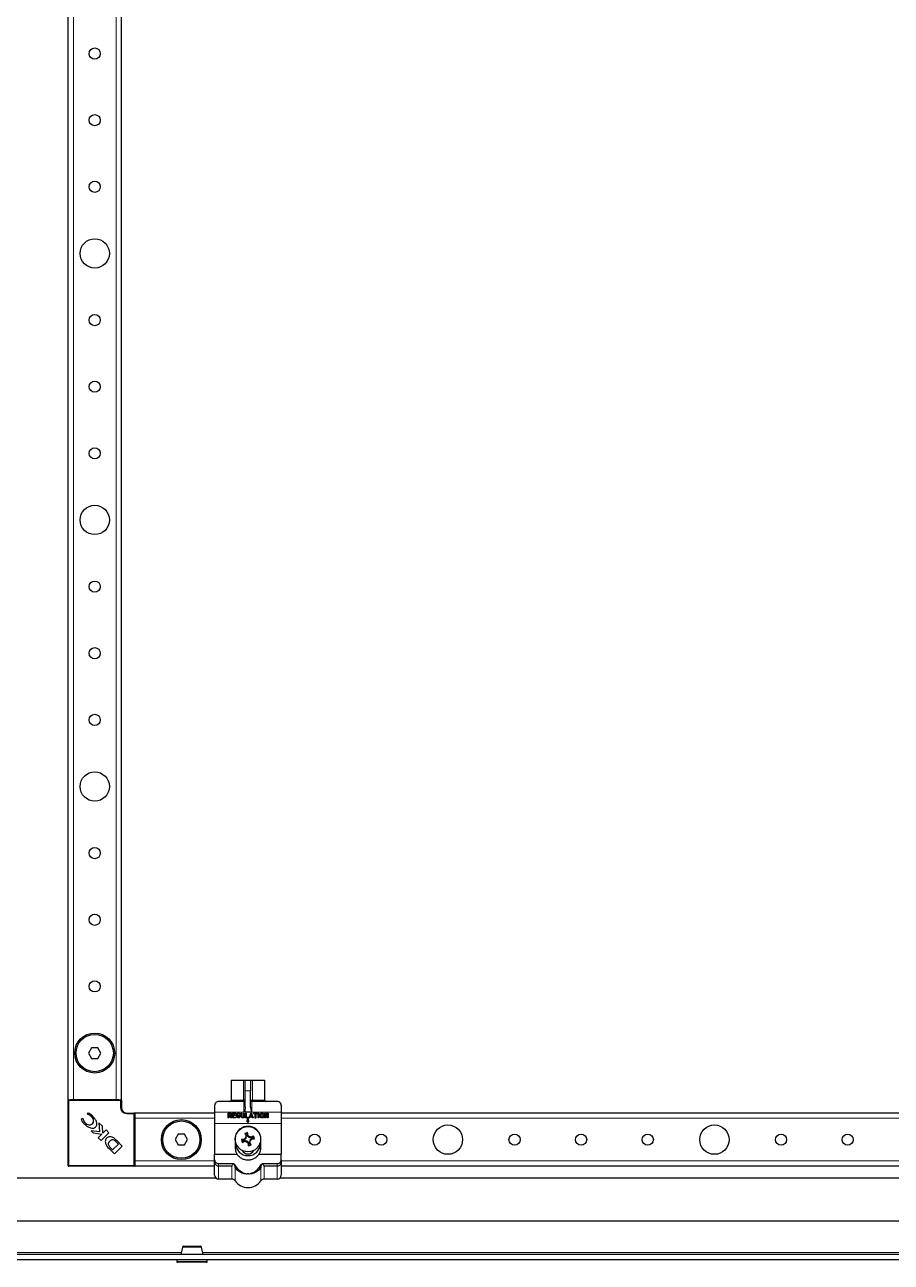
# Model space of a CAD drawing. Header units: millimetres. Extents: x -1434 to 3240, y -1538 to 1219.
# Drawn here: x -331.2 to -6.1, y -999.7 to -535.4 of the extents above; entities that cross this region are included whole.
import ezdxf

# ---------------------------------------------------------------- set-up
doc = ezdxf.new("R2010")
doc.units = ezdxf.units.MM

msp = doc.modelspace()

# ---------------------------------------------------------------- linework, layer by layer
at = {"color": 7, "linetype": 'Continuous', "lineweight": 25}
for p, q in [((-314.94, -938.72), (-314.94, 496.28)), ((-294.94, -938.72), (-294.94, 496.28)), ((-306.09, -919.22), (-307.25, -921.22)), ((-303.78, -919.22), (-306.09, -919.22)), ((-302.63, -921.22), (-303.78, -919.22)), ((-307.25, -921.22), (-306.09, -923.22)), ((-306.09, -923.22), (-303.78, -923.22)), ((-303.78, -923.22), (-302.63, -921.22)), ((-253.69, -931.42), (-253.69, -938.92)), ((-253.69, -931.42), (-249.16, -931.42)), ((-249.16, -931.42), (-248.44, -931.42)), ((-248.44, -931.42), (-246.44, -931.42)), ((-248.44, -935.42), (-248.44, -931.42)), ((-246.44, -931.42), (-246.44, -935.42)), ((-246.44, -931.42), (-245.72, -931.42)), ((-245.72, -931.42), (-241.19, -931.42)), ((-241.19, -931.42), (-241.19, -938.92)), ((-248.44, -941.36), (-248.44, -935.42)), ((-246.44, -941.35), (-246.44, -935.42)), ((-314.64, -938.72), (-314.94, -938.72)), ((-314.94, -963.42), (-314.94, -939.02)), ((-314.64, -938.72), (-313.99, -938.72)), ((-312.94, -938.72), (-313.99, -938.72)), ((-296.94, -938.72), (-312.94, -938.72)), ((-295.89, -938.72), (-296.94, -938.72)), ((-295.89, -938.72), (-295.24, -938.72)), ((-294.94, -938.72), (-295.24, -938.72)), ((-294.94, -939.02), (-294.94, -941.72)), ((-259.94, -940.92), (-259.94, -943.42)), ((-248.94, -939.42), (-258.44, -939.42)), ((-236.44, -939.42), (-245.94, -939.42)), ((-234.94, -940.92), (-234.94, -943.42)), ((-309.39, -945.78), (-310.08, -946.11)), ((-309.26, -945.92), (-309.39, -945.78)), ((-307.31, -943.72), (-307.82, -943.97)), ((-307.82, -943.97), (-307.71, -944.08)), ((-292.94, -943.72), (-290.24, -943.72)), ((-259.94, -943.72), (-289.94, -943.72)), ((-289.94, -943.72), (-289.94, -944.02)), ((-289.94, -944.02), (-289.94, -944.66)), ((-289.94, -944.66), (-289.94, -945.72)), ((-289.94, -945.72), (-289.94, -961.72)), ((-259.94, -943.42), (-259.94, -947.67)), ((-254.85, -943.77), (-254.09, -943.77)), ((-254.85, -945.43), (-254.85, -943.77)), ((-254.09, -944.03), (-254.58, -944.03)), ((-254.58, -944.03), (-254.58, -944.54)), ((-254.58, -944.54), (-253.99, -944.54)), ((-254.29, -944.8), (-254.58, -944.8)), ((-254.58, -944.8), (-254.58, -945.43)), ((-253.8, -945.51), (-254.29, -944.8)), ((-253.99, -944.8), (-253.58, -945.37)), ((-253.24, -945.54), (-253.24, -943.77)), ((-253.24, -943.77), (-252.18, -943.77)), ((-252.18, -945.54), (-253.24, -945.54)), ((-252.18, -944.03), (-252.98, -944.03)), ((-252.98, -944.03), (-252.98, -944.44)), ((-252.98, -944.44), (-252.23, -944.44)), ((-252.23, -944.7), (-252.98, -944.7)), ((-252.98, -944.7), (-252.98, -945.28)), ((-252.98, -945.28), (-252.18, -945.28)), ((-250.7, -944.87), (-250.91, -944.87)), ((-250.9, -944.61), (-250.41, -944.61)), ((-250.41, -944.61), (-250.41, -944.91)), ((-249.98, -944.96), (-249.98, -943.88)), ((-249.72, -943.88), (-249.72, -944.96)), ((-248.97, -944.94), (-248.97, -943.88)), ((-248.71, -943.88), (-248.71, -944.94)), ((-248.42, -945.57), (-248.42, -943.9)), ((-247.36, -945.57), (-248.42, -945.57)), ((-248.16, -943.9), (-248.16, -945.3)), ((-248.16, -945.3), (-247.36, -945.3)), ((-247.94, -946.77), (-247.44, -947.27)), ((-247.69, -946.77), (-247.94, -946.77)), ((-247.69, -945.77), (-247.69, -946.77)), ((-247.19, -945.77), (-247.69, -945.77)), ((-247.44, -947.27), (-246.94, -946.77)), ((-247.19, -946.77), (-247.19, -945.77)), ((-246.94, -946.77), (-247.19, -946.77)), ((-247, -945.39), (-246.43, -943.86)), ((-246.66, -945.23), (-246.75, -945.48)), ((-245.85, -945.23), (-246.66, -945.23)), ((-246.26, -944.1), (-246.57, -944.97)), ((-246.57, -944.97), (-245.94, -944.97)), ((-245.94, -944.97), (-246.26, -944.1)), ((-246.1, -943.88), (-245.51, -945.39)), ((-245.76, -945.47), (-245.85, -945.23)), ((-245.17, -943.77), (-244.05, -943.77)), ((-244.75, -944.03), (-245.17, -944.03)), ((-244.75, -945.5), (-244.75, -944.03)), ((-244.05, -944.03), (-244.44, -944.03)), ((-244.44, -944.03), (-244.44, -945.5)), ((-243.58, -945.43), (-243.58, -943.9)), ((-243.32, -943.9), (-243.32, -945.43)), ((-241.16, -945.43), (-241.16, -943.87)), ((-240.06, -945.46), (-240.9, -944.19)), ((-240.9, -944.19), (-240.9, -945.43)), ((-240.89, -943.83), (-240.08, -945.06)), ((-240.08, -945.06), (-240.08, -943.88)), ((-239.82, -943.88), (-239.82, -945.43)), ((-234.94, -943.42), (-234.94, -947.67)), ((245.06, -943.72), (-234.94, -943.72)), ((-306.27, -950.35), (-305.47, -951.14)), ((-303.17, -950.82), (-306.27, -950.35)), ((-305.47, -951.14), (-302.21, -951.63)), ((-302.21, -951.63), (-303.6, -953.02)), ((-303.35, -947.35), (-303.17, -950.82)), ((-302.07, -948.63), (-303.35, -947.35)), ((-302.55, -954.07), (-299.59, -951.11)), ((-301.89, -951.29), (-302.07, -948.63)), ((-300.65, -950.05), (-301.89, -951.29)), ((-299.59, -951.11), (-300.65, -950.05)), ((-273.59, -951.72), (-274.75, -953.72)), ((-271.28, -951.72), (-273.59, -951.72)), ((-270.13, -953.72), (-271.28, -951.72)), ((-259.94, -947.67), (-259.94, -959.17)), ((-248.35, -951.53), (-248.65, -951.41)), ((-248.35, -951.53), (-247.77, -951.36)), ((-247.95, -952.22), (-248.35, -951.53)), ((-247.77, -951.36), (-247.58, -951.1)), ((-247.77, -951.36), (-247.74, -952.16)), ((-234.94, -947.67), (-234.94, -959.17)), ((-303.6, -953.02), (-302.55, -954.07)), ((-298.25, -957.55), (-296.07, -955.37)), ((-297.55, -959.07), (-294.59, -956.11)), ((-296.07, -955.37), (-296.75, -954.71)), ((-296.48, -954.22), (-296.49, -954.2)), ((-294.59, -956.11), (-296.48, -954.22)), ((-274.75, -953.72), (-273.59, -955.72)), ((-273.59, -955.72), (-271.28, -955.72)), ((-271.28, -955.72), (-270.13, -953.72)), ((-252.29, -953.57), (-252.29, -956.57)), ((-252.09, -955.07), (-252.29, -955.07)), ((-249.64, -953.9), (-249.91, -953.7)), ((-249.64, -953.9), (-248.85, -953.86)), ((-249.47, -954.48), (-249.64, -953.9)), ((-249.47, -954.48), (-249.59, -954.78)), ((-248.79, -954.07), (-249.47, -954.48)), ((-248.85, -953.86), (-248.95, -953.64)), ((-248.85, -953.86), (-248.18, -953.16)), ((-248.79, -954.07), (-248.75, -954.32)), ((-247.84, -954.3), (-248.79, -954.07)), ((-248.18, -953.16), (-248.39, -953.05)), ((-247.95, -952.22), (-248.19, -952.26)), ((-248.18, -953.16), (-247.95, -952.22)), ((-247.84, -954.3), (-247.96, -954.52)), ((-247.14, -954.97), (-247.84, -954.3)), ((-247.74, -952.16), (-247.51, -952.06)), ((-247.74, -952.16), (-247.04, -952.83)), ((-247.14, -954.97), (-247.37, -955.07)), ((-247.11, -955.77), (-247.3, -956.04)), ((-247.11, -955.77), (-247.14, -954.97)), ((-246.53, -955.6), (-247.11, -955.77)), ((-247.04, -952.83), (-246.92, -952.62)), ((-247.04, -952.83), (-246.09, -953.06)), ((-246.7, -953.97), (-246.93, -954.91)), ((-246.93, -954.91), (-246.69, -954.88)), ((-246.93, -954.91), (-246.53, -955.6)), ((-246.03, -953.27), (-246.7, -953.97)), ((-246.7, -953.97), (-246.49, -954.09)), ((-246.53, -955.6), (-246.23, -955.72)), ((-246.09, -953.06), (-246.13, -952.82)), ((-246.09, -953.06), (-245.4, -952.66)), ((-245.23, -953.24), (-246.03, -953.27)), ((-246.03, -953.27), (-245.93, -953.49)), ((-245.4, -952.66), (-245.28, -952.36)), ((-245.4, -952.66), (-245.23, -953.24)), ((-245.23, -953.24), (-244.97, -953.43)), ((-242.59, -955.07), (-242.79, -955.07)), ((-242.59, -956.57), (-242.59, -953.57)), ((-299.54, -957.08), (-297.55, -959.07)), ((-298.99, -956.83), (-298.25, -957.55)), ((-259.94, -961.31), (-259.94, -959.17)), ((-259.94, -959.17), (-251.53, -959.17)), ((-243.35, -959.17), (-234.94, -959.17)), ((-234.94, -961.31), (-234.94, -959.17)), ((-290.24, -963.72), (-314.64, -963.72)), ((-289.94, -961.72), (-289.94, -962.77)), ((-289.94, -962.77), (-289.94, -963.42)), ((-289.94, -963.42), (-289.94, -963.72)), ((-259.94, -963.72), (-289.94, -963.72)), ((-259.94, -962.22), (-259.94, -961.31)), ((-259.94, -967.02), (-259.94, -962.22)), ((-258.44, -962.7), (-252.92, -962.7)), ((-258.44, -963.6), (-253.53, -963.6)), ((-241.96, -962.7), (-236.44, -962.7)), ((-241.35, -963.6), (-236.44, -963.6)), ((-234.94, -961.31), (-234.94, -962.22)), ((-234.94, -962.22), (-234.94, -967.02)), ((245.06, -963.72), (-234.94, -963.72)), ((-259.34, -968.22), (-359.69, -968.22)), ((-253.53, -968.52), (-258.44, -968.52)), ((-236.44, -968.52), (-241.35, -968.52)), ((270.56, -968.22), (-235.54, -968.22)), ((-362.44, -984.22), (270.56, -984.22)), ((-368.14, -996.72), (322.26, -996.72)), ((-368.14, -998.72), (322.26, -998.72)), ((-274.19, -998.72), (-274.19, -999.47)), ((-271.45, -999.72), (-273.94, -999.72)), ((-262.94, -999.72), (-271.45, -999.72)), ((-262.69, -999.47), (-262.69, -998.72))]:
    msp.add_line(p, q, dxfattribs=at)
at = {"color": 8, "linetype": 'Continuous', "lineweight": 18}
for p, q in [((-312.94, -938.72), (-312.94, 496.28)), ((-296.94, -938.72), (-296.94, 496.28)), ((-249.16, -938.92), (-249.16, -931.42)), ((-245.72, -931.42), (-245.72, -938.92)), ((-246.44, -935.42), (-248.44, -935.42)), ((-314.94, -939.02), (-314.64, -939.02)), ((-314.64, -938.72), (-314.64, -939.02)), ((-314.64, -939.02), (-314.64, -963.42)), ((-295.24, -939.02), (-314.64, -939.02)), ((-295.24, -938.72), (-295.24, -939.02)), ((-295.24, -941.72), (-295.24, -939.02)), ((-295.24, -939.02), (-294.94, -939.02)), ((-294.94, -941.72), (-295.24, -941.72)), ((-253.69, -938.92), (-249.16, -938.92)), ((-249.16, -938.92), (-248.44, -938.92)), ((-248.94, -943.42), (-248.94, -939.42)), ((-248.44, -943.42), (-248.44, -941.36)), ((-246.44, -938.92), (-245.72, -938.92)), ((-245.94, -939.42), (-245.94, -943.35)), ((-245.72, -938.92), (-241.19, -938.92)), ((-292.94, -943.72), (-292.94, -944.02)), ((-290.24, -944.02), (-292.94, -944.02)), ((-290.24, -943.72), (-290.24, -944.02)), ((-290.24, -963.42), (-290.24, -944.02)), ((-290.24, -944.02), (-289.94, -944.02)), ((-259.94, -945.72), (-289.94, -945.72)), ((-248.94, -943.42), (-259.94, -943.42)), ((-234.94, -943.42), (-248.44, -943.42)), ((245.06, -945.72), (-234.94, -945.72)), ((-234.94, -947.67), (-259.94, -947.67)), ((-314.64, -963.42), (-314.94, -963.42)), ((-314.64, -963.42), (-290.24, -963.42)), ((-314.64, -963.42), (-314.64, -963.72)), ((-290.24, -963.42), (-290.24, -963.72)), ((-290.24, -963.42), (-289.94, -963.42)), ((-259.94, -961.72), (-289.94, -961.72)), ((-258.44, -962.7), (-258.44, -963.6)), ((-258.44, -963.6), (-258.44, -968.52)), ((-253.53, -968.52), (-253.53, -963.6)), ((-252.29, -964.2), (-252.29, -969.17)), ((-242.58, -969.17), (-242.58, -964.2)), ((-241.35, -963.6), (-241.35, -968.52)), ((-236.44, -963.6), (-236.44, -962.7)), ((-236.44, -968.52), (-236.44, -963.6)), ((245.06, -961.72), (-234.94, -961.72)), ((-272.41, -996.12), (-367.84, -996.12)), ((218.59, -996.12), (-264.47, -996.12)), ((-274.19, -999.47), (-271.58, -999.47)), ((-271.58, -999.47), (-262.69, -999.47))]:
    msp.add_line(p, q, dxfattribs=at)
at = {"color": 8, "linetype": 'Continuous', "lineweight": 18, "flags": 128}
for points in [[(-249.16, -938.92), (-249.17, -939.01), (-249.17, -939.11), (-249.19, -939.2), (-249.2, -939.27), (-249.22, -939.33), (-249.25, -939.38), (-249.27, -939.41), (-249.3, -939.42)], [(-245.58, -939.42), (-245.6, -939.41), (-245.63, -939.38), (-245.65, -939.33), (-245.67, -939.27), (-245.69, -939.2), (-245.7, -939.11), (-245.71, -939.01), (-245.72, -938.92)]]:
    msp.add_lwpolyline(points, dxfattribs=at)
at = {"color": 7, "linetype": 'Continuous', "lineweight": 25}
for centre, radius in [((-304.94, -546.22), 2.1), ((-304.94, -571.22), 2.1), ((-304.94, -596.22), 2.1), ((-304.94, -621.22), 5.5), ((-304.94, -646.22), 2.1), ((-304.94, -671.22), 2.1), ((-304.94, -696.22), 2.1), ((-304.94, -721.22), 5.5), ((-304.94, -746.22), 2.1), ((-304.94, -771.22), 2.1), ((-304.94, -796.22), 2.1), ((-304.94, -821.22), 5.5), ((-304.94, -846.22), 2.1), ((-304.94, -871.22), 2.1), ((-304.94, -896.22), 2.1), ((-304.94, -921.22), 7.5), ((-304.94, -921.22), 7), ((-272.44, -953.72), 7.5), ((-272.44, -953.72), 7), ((-247.44, -953.57), 4.75), ((-222.44, -953.72), 2.1), ((-197.44, -953.72), 2.1), ((-172.44, -953.72), 5.5), ((-147.44, -953.72), 2.1), ((-122.44, -953.72), 2.1), ((-97.44, -953.72), 2.1), ((-72.44, -953.72), 5.5), ((-47.44, -953.72), 2.1), ((-22.44, -953.72), 2.1)]:
    msp.add_circle(centre, radius, dxfattribs=at)
for centre, radius, start, end in [((-314.64, -939.02), 0.3, 90, 180), ((-295.24, -939.02), 0.3, 0, 90), ((-292.94, -941.72), 2, 180, 270), ((-254.19, -938.92), 0.5, 270, 0), ((-248.94, -938.92), 0.5, 270, 0), ((-245.94, -938.92), 0.5, 180, 270), ((-240.69, -938.92), 0.5, 180, 270), ((-307.34, -946.64), 1.94, 323.3097, 52.3464), ((-290.24, -944.02), 0.3, 0, 90), ((-306.94, -946.21), 1.97, 218.454, 305.887), ((-227.15, -1023.13), 74.88, 105.834, 106.6907), ((-187.89, -918.63), 69.05, 208.3479, 209.1477), ((-316.44, -956.13), 69.05, 3.3769, 4.1768), ((-296.33, -953.42), 4.87, 200.3445, 228.7777), ((-294.52, -952.64), 6.12, 216.9888, 223.0744), ((-247.44, -955.07), 4.65, 180, 0), ((-244.88, -1022.57), 69.05, 93.3769, 94.1768), ((-177.87, -933.27), 74.88, 195.834, 196.6907), ((-282.38, -894.01), 69.05, 298.3479, 299.1477), ((-193.57, -1005.12), 75.61, 136.4711, 137.0889), ((-229.74, -881.14), 75.61, 255.4358, 256.0536), ((-175.01, -971.27), 75.61, 165.4358, 166.0536), ((-195.89, -899.7), 75.61, 226.4711, 227.0889), ((-298.99, -1007.44), 75.61, 46.4711, 47.0889), ((-178.44, -951.01), 69.05, 183.3769, 184.1768), ((-267.73, -884), 74.88, 285.834, 286.6907), ((-265.14, -1026), 75.61, 75.4358, 76.0536), ((-319.87, -935.86), 75.61, 345.4358, 346.0536), ((-306.99, -988.51), 69.05, 28.3479, 29.1477), ((-301.31, -902.01), 75.61, 316.4711, 317.0889), ((-212.5, -1013.12), 69.05, 118.3479, 119.1477), ((-250, -884.57), 69.05, 273.3769, 274.1768), ((-317.01, -973.86), 74.88, 15.834, 16.6907), ((-247.44, -956.57), 2.5, 209.1764, 330.8236), ((-314.64, -963.42), 0.3, 180, 270), ((-290.24, -963.42), 0.3, 270, 0), ((-258.44, -967.02), 1.5, 180, 270), ((-253.53, -970.02), 1.5, 34.5604, 90), ((-247.44, -965.82), 5.89, 214.5604, 325.4396), ((-241.35, -970.02), 1.5, 90, 145.4396), ((-236.44, -967.02), 1.5, 270, 0), ((-271.55, -994.22), 0.5, 89.9637, 164.834), ((-265.33, -994.22), 0.5, 15.2465, 90.046), ((-273.94, -999.47), 0.25, 180, 270), ((-262.94, -999.47), 0.25, 270, 0)]:
    msp.add_arc(centre, radius, start, end, dxfattribs=at)
at = {"color": 8, "linetype": 'Continuous', "lineweight": 18}
msp.add_arc((-292.94, -941.72), 2.3, 180, 270, dxfattribs=at)
at = {"color": 7, "linetype": 'Continuous', "lineweight": 25}
msp.add_ellipse((15180.74, -943.42), major_axis=(15429.18, 0), ratio=0.000259, start_param=3.123591, end_param=3.141593, dxfattribs=at)
for points, knots in [([(-258.44, -939.42), (-258.44, -939.42), (-258.51, -939.42), (-258.86, -939.44), (-259.39, -939.68), (-259.86, -940.26), (-259.92, -940.73), (-259.94, -940.92)], [0, 0, 0, 0, 0.003231, 0.101221, 0.514725, 0.80586, 1, 1, 1, 1]), ([(-248.44, -941.36), (-248.48, -941.69), (-248.56, -942.4), (-248.81, -943.06), (-248.94, -943.41), (-248.94, -943.42)], [0, 0, 0, 0, 0.475461, 0.994056, 1, 1, 1, 1]), ([(-245.94, -943.35), (-245.94, -943.35), (-245.94, -943.34), (-245.95, -943.34), (-245.96, -943.32), (-246, -943.24), (-246.12, -942.91), (-246.34, -942.28), (-246.4, -941.68), (-246.44, -941.35)], [0, 0, 0, 0, 0.00167, 0.003889, 0.009531, 0.034361, 0.132751, 0.526214, 1, 1, 1, 1]), ([(-234.94, -940.92), (-234.96, -940.73), (-235.02, -940.26), (-235.49, -939.68), (-236.02, -939.44), (-236.37, -939.42), (-236.44, -939.42), (-236.44, -939.42)], [0, 0, 0, 0, 0.19414, 0.485275, 0.898779, 0.996769, 1, 1, 1, 1]), ([(-310.08, -946.11), (-309.9, -946.45), (-309.56, -947.08), (-309.07, -947.61), (-308.85, -947.85)], [0, 0, 0, 0, 0.5368, 1, 1, 1, 1]), ([(-308.49, -947.43), (-308.7, -947.17), (-309.08, -946.72), (-309.2, -946.16), (-309.26, -945.92)], [0, 0, 0, 0, 0.579608, 1, 1, 1, 1]), ([(-307.71, -944.08), (-307.4, -944.22), (-306.83, -944.48), (-306.37, -944.91), (-306.16, -945.11)], [0, 0, 0, 0, 0.5476433, 1, 1, 1, 1]), ([(-305.8, -944.82), (-306.07, -944.58), (-306.53, -944.15), (-307.08, -943.85), (-307.31, -943.72)], [0, 0, 0, 0, 0.577653, 1, 1, 1, 1]), ([(-304.68, -949.05), (-304.54, -948.89), (-304.26, -948.55), (-304.09, -947.86), (-304.22, -946.98), (-304.79, -945.91), (-305.43, -945.22), (-305.8, -944.82)], [0, 0, 0, 0, 0.1305321, 0.2660311, 0.4239974, 0.666819, 1, 1, 1, 1]), ([(-254.73, -945.57), (-254.75, -945.57), (-254.78, -945.56), (-254.83, -945.53), (-254.84, -945.48), (-254.85, -945.45), (-254.85, -945.43)], [0, 0, 0, 0, 0.2804367, 0.5582807, 0.7788987, 1, 1, 1, 1]), ([(-254.58, -945.43), (-254.58, -945.45), (-254.59, -945.5), (-254.62, -945.55), (-254.68, -945.56), (-254.71, -945.57), (-254.73, -945.57)], [0, 0, 0, 0, 0.280498, 0.558325, 0.778868, 1, 1, 1, 1]), ([(-254.09, -943.77), (-254.01, -943.78), (-253.88, -943.79), (-253.77, -943.87), (-253.72, -943.91)], [0, 0, 0, 0, 0.559747, 1, 1, 1, 1]), ([(-253.9, -944.1), (-253.93, -944.08), (-253.99, -944.04), (-254.06, -944.03), (-254.09, -944.03)], [0, 0, 0, 0, 0.559136, 1, 1, 1, 1]), ([(-253.99, -944.54), (-253.97, -944.53), (-253.93, -944.53), (-253.9, -944.5), (-253.89, -944.49)], [0, 0, 0, 0, 0.558174, 1, 1, 1, 1]), ([(-253.75, -944.71), (-253.79, -944.74), (-253.86, -944.78), (-253.95, -944.8), (-253.99, -944.8)], [0, 0, 0, 0, 0.56031, 1, 1, 1, 1]), ([(-253.82, -944.29), (-253.82, -944.25), (-253.83, -944.18), (-253.88, -944.12), (-253.9, -944.1)], [0, 0, 0, 0, 0.559692, 1, 1, 1, 1]), ([(-253.89, -944.49), (-253.88, -944.48), (-253.85, -944.45), (-253.82, -944.38), (-253.82, -944.33), (-253.82, -944.29)], [0, 0, 0, 0, 0.279917, 0.56006, 1, 1, 1, 1]), ([(-253.7, -945.57), (-253.71, -945.57), (-253.74, -945.57), (-253.77, -945.55), (-253.79, -945.52), (-253.8, -945.51)], [0, 0, 0, 0, 0.28022, 0.561305, 1, 1, 1, 1]), ([(-253.55, -944.29), (-253.56, -944.39), (-253.58, -944.55), (-253.7, -944.66), (-253.75, -944.71)], [0, 0, 0, 0, 0.559457, 1, 1, 1, 1]), ([(-253.72, -943.91), (-253.66, -943.97), (-253.57, -944.08), (-253.56, -944.23), (-253.55, -944.29)], [0, 0, 0, 0, 0.558947, 1, 1, 1, 1]), ([(-253.55, -945.44), (-253.56, -945.46), (-253.56, -945.5), (-253.61, -945.54), (-253.65, -945.56), (-253.69, -945.57), (-253.7, -945.57)], [0, 0, 0, 0, 0.278138, 0.558544, 0.779161, 1, 1, 1, 1]), ([(-253.58, -945.37), (-253.57, -945.38), (-253.56, -945.4), (-253.55, -945.43), (-253.55, -945.44)], [0, 0, 0, 0, 0.561079, 1, 1, 1, 1]), ([(-252.23, -944.44), (-252.21, -944.44), (-252.16, -944.44), (-252.11, -944.47), (-252.08, -944.52), (-252.08, -944.56), (-252.08, -944.57)], [0, 0, 0, 0, 0.280945, 0.559897, 0.779525, 1, 1, 1, 1]), ([(-252.08, -944.57), (-252.08, -944.59), (-252.08, -944.64), (-252.14, -944.7), (-252.19, -944.7), (-252.23, -944.7)], [0, 0, 0, 0, 0.2810994, 0.5597683, 1, 1, 1, 1]), ([(-252.18, -943.77), (-252.16, -943.77), (-252.11, -943.77), (-252.06, -943.8), (-252.03, -943.85), (-252.03, -943.88), (-252.02, -943.9)], [0, 0, 0, 0, 0.280872, 0.559701, 0.779382, 1, 1, 1, 1]), ([(-252.02, -943.9), (-252.03, -943.92), (-252.03, -943.97), (-252.09, -944.03), (-252.14, -944.03), (-252.18, -944.03)], [0, 0, 0, 0, 0.2810527, 0.5596626, 1, 1, 1, 1]), ([(-252.18, -945.28), (-252.16, -945.28), (-252.11, -945.28), (-252.06, -945.31), (-252.03, -945.36), (-252.03, -945.39), (-252.02, -945.41)], [0, 0, 0, 0, 0.280912, 0.559714, 0.779499, 1, 1, 1, 1]), ([(-252.02, -945.41), (-252.03, -945.43), (-252.03, -945.48), (-252.09, -945.54), (-252.14, -945.54), (-252.18, -945.54)], [0, 0, 0, 0, 0.281214, 0.559901, 1, 1, 1, 1]), ([(-251.68, -944.67), (-251.68, -944.53), (-251.66, -944.29), (-251.54, -944.09), (-251.48, -944)], [0, 0, 0, 0, 0.5603404, 1, 1, 1, 1]), ([(-251.49, -945.28), (-251.55, -945.17), (-251.66, -944.98), (-251.68, -944.77), (-251.68, -944.67)], [0, 0, 0, 0, 0.559347, 1, 1, 1, 1]), ([(-250.96, -945.57), (-251.02, -945.56), (-251.14, -945.55), (-251.33, -945.46), (-251.43, -945.35), (-251.49, -945.28)], [0, 0, 0, 0, 0.280314, 0.560507, 1, 1, 1, 1]), ([(-251.48, -944), (-251.41, -943.92), (-251.27, -943.77), (-251.08, -943.75), (-250.99, -943.75)], [0, 0, 0, 0, 0.559217, 1, 1, 1, 1]), ([(-251, -944.01), (-251.04, -944.01), (-251.11, -944.02), (-251.24, -944.09), (-251.39, -944.3), (-251.41, -944.52), (-251.42, -944.67)], [0, 0, 0, 0, 0.125332, 0.250695, 0.500738, 1, 1, 1, 1]), ([(-251.42, -944.67), (-251.41, -944.76), (-251.4, -944.91), (-251.33, -945.04), (-251.3, -945.1)], [0, 0, 0, 0, 0.55998, 1, 1, 1, 1]), ([(-251.3, -945.1), (-251.25, -945.16), (-251.17, -945.27), (-251.03, -945.29), (-250.97, -945.3)], [0, 0, 0, 0, 0.560858, 1, 1, 1, 1]), ([(-251.03, -944.74), (-251.03, -944.72), (-251.03, -944.68), (-251, -944.63), (-250.95, -944.61), (-250.92, -944.61), (-250.9, -944.61)], [0, 0, 0, 0, 0.2806366, 0.5588901, 0.7791438, 1, 1, 1, 1]), ([(-250.91, -944.87), (-250.93, -944.87), (-250.97, -944.87), (-251.01, -944.83), (-251.03, -944.79), (-251.03, -944.76), (-251.03, -944.74)], [0, 0, 0, 0, 0.2806643, 0.558735, 0.779002, 1, 1, 1, 1]), ([(-250.81, -944.06), (-250.85, -944.04), (-250.91, -944.01), (-250.97, -944.01), (-251, -944.01)], [0, 0, 0, 0, 0.558634, 1, 1, 1, 1]), ([(-250.99, -943.75), (-250.93, -943.75), (-250.8, -943.75), (-250.69, -943.81), (-250.65, -943.84)], [0, 0, 0, 0, 0.560514, 1, 1, 1, 1]), ([(-250.97, -945.3), (-250.94, -945.3), (-250.89, -945.3), (-250.79, -945.25), (-250.76, -945.18), (-250.74, -945.14)], [0, 0, 0, 0, 0.281265, 0.561609, 1, 1, 1, 1]), ([(-250.62, -945.44), (-250.68, -945.48), (-250.78, -945.56), (-250.91, -945.56), (-250.96, -945.57)], [0, 0, 0, 0, 0.5589984, 1, 1, 1, 1]), ([(-250.71, -944.17), (-250.73, -944.15), (-250.76, -944.1), (-250.8, -944.07), (-250.81, -944.06)], [0, 0, 0, 0, 0.560467, 1, 1, 1, 1]), ([(-250.74, -945.14), (-250.72, -945.09), (-250.7, -945), (-250.7, -944.91), (-250.7, -944.87)], [0, 0, 0, 0, 0.559597, 1, 1, 1, 1]), ([(-250.6, -944.23), (-250.63, -944.23), (-250.67, -944.22), (-250.7, -944.19), (-250.71, -944.17)], [0, 0, 0, 0, 0.558039, 1, 1, 1, 1]), ([(-250.65, -943.84), (-250.61, -943.87), (-250.54, -943.92), (-250.5, -943.99), (-250.48, -944.02)], [0, 0, 0, 0, 0.559542, 1, 1, 1, 1]), ([(-250.41, -944.91), (-250.42, -945.02), (-250.43, -945.22), (-250.56, -945.37), (-250.62, -945.44)], [0, 0, 0, 0, 0.560493, 1, 1, 1, 1]), ([(-250.45, -944.11), (-250.45, -944.13), (-250.46, -944.17), (-250.5, -944.21), (-250.55, -944.23), (-250.58, -944.23), (-250.6, -944.23)], [0, 0, 0, 0, 0.277709, 0.558209, 0.77892, 1, 1, 1, 1]), ([(-250.48, -944.02), (-250.47, -944.04), (-250.45, -944.06), (-250.45, -944.09), (-250.45, -944.11)], [0, 0, 0, 0, 0.560691, 1, 1, 1, 1]), ([(-249.98, -943.88), (-249.98, -943.86), (-249.98, -943.82), (-249.95, -943.77), (-249.91, -943.75), (-249.88, -943.75), (-249.86, -943.75)], [0, 0, 0, 0, 0.280849, 0.55949, 0.779158, 1, 1, 1, 1]), ([(-249.76, -945.43), (-249.84, -945.36), (-249.96, -945.22), (-249.97, -945.04), (-249.98, -944.96)], [0, 0, 0, 0, 0.558332, 1, 1, 1, 1]), ([(-249.86, -943.75), (-249.84, -943.75), (-249.8, -943.75), (-249.74, -943.78), (-249.72, -943.83), (-249.72, -943.86), (-249.72, -943.88)], [0, 0, 0, 0, 0.28091, 0.559174, 0.779166, 1, 1, 1, 1]), ([(-249.32, -945.57), (-249.41, -945.56), (-249.57, -945.56), (-249.71, -945.47), (-249.76, -945.43)], [0, 0, 0, 0, 0.55925, 1, 1, 1, 1]), ([(-249.72, -944.96), (-249.71, -945.02), (-249.7, -945.12), (-249.63, -945.19), (-249.6, -945.23)], [0, 0, 0, 0, 0.560313, 1, 1, 1, 1]), ([(-249.6, -945.23), (-249.55, -945.25), (-249.48, -945.3), (-249.38, -945.3), (-249.34, -945.3)], [0, 0, 0, 0, 0.559441, 1, 1, 1, 1]), ([(-249.34, -945.3), (-249.29, -945.3), (-249.18, -945.29), (-249.04, -945.2), (-248.98, -945.07), (-248.98, -944.98), (-248.97, -944.94)], [0, 0, 0, 0, 0.280935, 0.559487, 0.779245, 1, 1, 1, 1]), ([(-248.71, -944.94), (-248.72, -945.04), (-248.73, -945.22), (-248.89, -945.44), (-249.11, -945.54), (-249.25, -945.56), (-249.32, -945.57)], [0, 0, 0, 0, 0.280416, 0.558636, 0.778958, 1, 1, 1, 1]), ([(-248.97, -943.88), (-248.97, -943.86), (-248.97, -943.82), (-248.94, -943.77), (-248.9, -943.75), (-248.87, -943.75), (-248.85, -943.75)], [0, 0, 0, 0, 0.2809, 0.559498, 0.779148, 1, 1, 1, 1]), ([(-248.85, -943.75), (-248.83, -943.75), (-248.79, -943.75), (-248.74, -943.78), (-248.71, -943.83), (-248.71, -943.86), (-248.71, -943.88)], [0, 0, 0, 0, 0.2808885, 0.5590229, 0.7791551, 1, 1, 1, 1]), ([(-248.42, -943.9), (-248.42, -943.88), (-248.42, -943.85), (-248.39, -943.8), (-248.35, -943.77), (-248.32, -943.77), (-248.3, -943.77)], [0, 0, 0, 0, 0.280912, 0.559405, 0.779108, 1, 1, 1, 1]), ([(-248.3, -943.77), (-248.28, -943.77), (-248.24, -943.77), (-248.19, -943.8), (-248.16, -943.85), (-248.16, -943.89), (-248.16, -943.9)], [0, 0, 0, 0, 0.280813, 0.559099, 0.77917, 1, 1, 1, 1]), ([(-247.36, -945.3), (-247.34, -945.3), (-247.3, -945.31), (-247.24, -945.33), (-247.21, -945.38), (-247.21, -945.42), (-247.21, -945.43)], [0, 0, 0, 0, 0.280855, 0.559718, 0.779518, 1, 1, 1, 1]), ([(-247.21, -945.43), (-247.21, -945.46), (-247.21, -945.5), (-247.27, -945.56), (-247.32, -945.57), (-247.36, -945.57)], [0, 0, 0, 0, 0.281266, 0.560078, 1, 1, 1, 1]), ([(-247.01, -945.44), (-247.01, -945.43), (-247.01, -945.42), (-247, -945.4), (-247, -945.39)], [0, 0, 0, 0, 0.559504, 1, 1, 1, 1]), ([(-246.88, -945.57), (-246.9, -945.57), (-246.94, -945.56), (-246.98, -945.53), (-247, -945.49), (-247.01, -945.46), (-247.01, -945.44)], [0, 0, 0, 0, 0.279579, 0.559194, 0.779582, 1, 1, 1, 1]), ([(-246.75, -945.48), (-246.76, -945.49), (-246.77, -945.52), (-246.82, -945.56), (-246.86, -945.57), (-246.88, -945.57)], [0, 0, 0, 0, 0.28077, 0.560807, 1, 1, 1, 1]), ([(-246.43, -943.86), (-246.42, -943.84), (-246.4, -943.8), (-246.36, -943.75), (-246.31, -943.75), (-246.28, -943.75)], [0, 0, 0, 0, 0.281465, 0.561772, 1, 1, 1, 1]), ([(-246.28, -943.75), (-246.26, -943.75), (-246.21, -943.75), (-246.14, -943.79), (-246.12, -943.84), (-246.1, -943.88)], [0, 0, 0, 0, 0.281226, 0.561522, 1, 1, 1, 1]), ([(-245.64, -945.57), (-245.66, -945.57), (-245.69, -945.56), (-245.73, -945.53), (-245.75, -945.5), (-245.76, -945.47)], [0, 0, 0, 0, 0.280695, 0.560335, 1, 1, 1, 1]), ([(-245.5, -945.44), (-245.5, -945.46), (-245.51, -945.5), (-245.55, -945.54), (-245.6, -945.56), (-245.63, -945.57), (-245.64, -945.57)], [0, 0, 0, 0, 0.278517, 0.558613, 0.779333, 1, 1, 1, 1]), ([(-245.51, -945.39), (-245.51, -945.4), (-245.5, -945.42), (-245.5, -945.44), (-245.5, -945.44)], [0, 0, 0, 0, 0.560081, 1, 1, 1, 1]), ([(-245.31, -943.9), (-245.3, -943.88), (-245.3, -943.84), (-245.27, -943.79), (-245.22, -943.77), (-245.19, -943.77), (-245.17, -943.77)], [0, 0, 0, 0, 0.2807125, 0.5587014, 0.7790455, 1, 1, 1, 1]), ([(-245.17, -944.03), (-245.19, -944.03), (-245.23, -944.03), (-245.28, -944), (-245.3, -943.95), (-245.31, -943.92), (-245.31, -943.9)], [0, 0, 0, 0, 0.28076, 0.558821, 0.778915, 1, 1, 1, 1]), ([(-244.61, -945.64), (-244.63, -945.64), (-244.67, -945.64), (-244.73, -945.6), (-244.75, -945.55), (-244.75, -945.52), (-244.75, -945.5)], [0, 0, 0, 0, 0.2808221, 0.5590594, 0.7790938, 1, 1, 1, 1]), ([(-244.44, -945.5), (-244.44, -945.52), (-244.45, -945.57), (-244.51, -945.63), (-244.57, -945.64), (-244.61, -945.64)], [0, 0, 0, 0, 0.280801, 0.559621, 1, 1, 1, 1]), ([(-244.05, -943.77), (-244.03, -943.77), (-243.99, -943.77), (-243.93, -943.8), (-243.9, -943.85), (-243.89, -943.88), (-243.89, -943.9)], [0, 0, 0, 0, 0.280951, 0.559967, 0.779431, 1, 1, 1, 1]), ([(-243.89, -943.9), (-243.89, -943.92), (-243.9, -943.97), (-243.96, -944.03), (-244.01, -944.03), (-244.05, -944.03)], [0, 0, 0, 0, 0.2810191, 0.5596788, 1, 1, 1, 1]), ([(-243.58, -943.9), (-243.58, -943.88), (-243.58, -943.84), (-243.55, -943.79), (-243.5, -943.77), (-243.48, -943.77), (-243.46, -943.77)], [0, 0, 0, 0, 0.280828, 0.559417, 0.779393, 1, 1, 1, 1]), ([(-243.46, -945.57), (-243.48, -945.57), (-243.52, -945.56), (-243.56, -945.53), (-243.58, -945.48), (-243.58, -945.45), (-243.58, -945.43)], [0, 0, 0, 0, 0.280437, 0.558281, 0.778899, 1, 1, 1, 1]), ([(-243.46, -943.77), (-243.44, -943.77), (-243.4, -943.77), (-243.34, -943.8), (-243.32, -943.85), (-243.32, -943.88), (-243.32, -943.9)], [0, 0, 0, 0, 0.280765, 0.559178, 0.779175, 1, 1, 1, 1]), ([(-243.32, -945.43), (-243.32, -945.45), (-243.32, -945.5), (-243.36, -945.55), (-243.41, -945.57), (-243.44, -945.57), (-243.46, -945.57)], [0, 0, 0, 0, 0.280518, 0.5583, 0.778735, 1, 1, 1, 1]), ([(-242.86, -944.67), (-242.85, -944.54), (-242.84, -944.32), (-242.74, -944.12), (-242.69, -944.04)], [0, 0, 0, 0, 0.559914, 1, 1, 1, 1]), ([(-242.68, -945.28), (-242.74, -945.18), (-242.85, -944.98), (-242.86, -944.76), (-242.86, -944.67)], [0, 0, 0, 0, 0.559149, 1, 1, 1, 1]), ([(-242.69, -944.04), (-242.62, -943.95), (-242.5, -943.79), (-242.3, -943.76), (-242.21, -943.75)], [0, 0, 0, 0, 0.560137, 1, 1, 1, 1]), ([(-242.18, -945.57), (-242.24, -945.56), (-242.35, -945.55), (-242.53, -945.47), (-242.63, -945.35), (-242.68, -945.28)], [0, 0, 0, 0, 0.280367, 0.560574, 1, 1, 1, 1]), ([(-242.5, -944.21), (-242.53, -944.29), (-242.59, -944.44), (-242.6, -944.6), (-242.6, -944.67)], [0, 0, 0, 0, 0.5590754, 1, 1, 1, 1]), ([(-242.6, -944.67), (-242.59, -944.75), (-242.59, -944.91), (-242.52, -945.05), (-242.49, -945.11)], [0, 0, 0, 0, 0.560273, 1, 1, 1, 1]), ([(-242.21, -944.01), (-242.25, -944.01), (-242.32, -944.02), (-242.42, -944.09), (-242.47, -944.17), (-242.5, -944.21)], [0, 0, 0, 0, 0.279832, 0.559843, 1, 1, 1, 1]), ([(-242.49, -945.11), (-242.45, -945.17), (-242.37, -945.27), (-242.24, -945.29), (-242.18, -945.3)], [0, 0, 0, 0, 0.5605673, 1, 1, 1, 1]), ([(-242.21, -943.75), (-242.15, -943.75), (-242.03, -943.76), (-241.84, -943.85), (-241.74, -943.97), (-241.68, -944.04)], [0, 0, 0, 0, 0.280496, 0.560765, 1, 1, 1, 1]), ([(-241.87, -944.21), (-241.92, -944.15), (-242.01, -944.04), (-242.15, -944.02), (-242.21, -944.01)], [0, 0, 0, 0, 0.559596, 1, 1, 1, 1]), ([(-242.18, -945.3), (-242.15, -945.3), (-242.07, -945.29), (-241.95, -945.23), (-241.9, -945.15), (-241.86, -945.11)], [0, 0, 0, 0, 0.280435, 0.560605, 1, 1, 1, 1]), ([(-241.67, -945.28), (-241.75, -945.37), (-241.89, -945.54), (-242.09, -945.56), (-242.18, -945.57)], [0, 0, 0, 0, 0.559137, 1, 1, 1, 1]), ([(-241.76, -944.67), (-241.76, -944.58), (-241.77, -944.42), (-241.84, -944.28), (-241.87, -944.21)], [0, 0, 0, 0, 0.560046, 1, 1, 1, 1]), ([(-241.86, -945.11), (-241.83, -945.03), (-241.76, -944.89), (-241.76, -944.73), (-241.76, -944.67)], [0, 0, 0, 0, 0.559133, 1, 1, 1, 1]), ([(-241.68, -944.04), (-241.62, -944.15), (-241.51, -944.34), (-241.5, -944.57), (-241.49, -944.67)], [0, 0, 0, 0, 0.559312, 1, 1, 1, 1]), ([(-241.49, -944.67), (-241.5, -944.79), (-241.52, -945.01), (-241.62, -945.2), (-241.67, -945.28)], [0, 0, 0, 0, 0.559865, 1, 1, 1, 1]), ([(-241.16, -943.87), (-241.16, -943.85), (-241.16, -943.82), (-241.13, -943.77), (-241.08, -943.75), (-241.06, -943.75), (-241.04, -943.75)], [0, 0, 0, 0, 0.280941, 0.559114, 0.779089, 1, 1, 1, 1]), ([(-241.04, -945.57), (-241.06, -945.57), (-241.1, -945.56), (-241.15, -945.51), (-241.16, -945.46), (-241.16, -945.43)], [0, 0, 0, 0, 0.281503, 0.560294, 1, 1, 1, 1]), ([(-241.04, -943.75), (-241.02, -943.75), (-240.99, -943.75), (-240.93, -943.77), (-240.91, -943.81), (-240.89, -943.83)], [0, 0, 0, 0, 0.280638, 0.560877, 1, 1, 1, 1]), ([(-240.9, -945.43), (-240.9, -945.45), (-240.9, -945.49), (-240.94, -945.54), (-240.99, -945.57), (-241.02, -945.57), (-241.04, -945.57)], [0, 0, 0, 0, 0.280569, 0.558477, 0.77887, 1, 1, 1, 1]), ([(-240.08, -943.88), (-240.08, -943.86), (-240.08, -943.82), (-240.05, -943.77), (-240.01, -943.75), (-239.98, -943.75), (-239.96, -943.75)], [0, 0, 0, 0, 0.280888, 0.559482, 0.77927, 1, 1, 1, 1]), ([(-239.94, -945.57), (-239.95, -945.56), (-239.99, -945.56), (-240.03, -945.52), (-240.05, -945.48), (-240.06, -945.46)], [0, 0, 0, 0, 0.278585, 0.558866, 1, 1, 1, 1]), ([(-239.96, -943.75), (-239.94, -943.75), (-239.9, -943.75), (-239.84, -943.78), (-239.82, -943.83), (-239.82, -943.86), (-239.82, -943.88)], [0, 0, 0, 0, 0.280836, 0.55925, 0.779182, 1, 1, 1, 1]), ([(-239.82, -945.43), (-239.82, -945.45), (-239.82, -945.49), (-239.85, -945.54), (-239.89, -945.56), (-239.92, -945.57), (-239.94, -945.57)], [0, 0, 0, 0, 0.280953, 0.559391, 0.779073, 1, 1, 1, 1]), ([(-308.85, -947.85), (-308.47, -948.18), (-307.78, -948.79), (-306.61, -949.34), (-305.67, -949.48), (-305.02, -949.33), (-304.79, -949.14), (-304.68, -949.05)], [0, 0, 0, 0, 0.315674, 0.58952, 0.813199, 0.909026, 1, 1, 1, 1]), ([(-242.59, -953.57), (-242.63, -953.06), (-242.72, -952.05), (-243.5, -950.59), (-244.68, -949.47), (-246.15, -948.8), (-247.77, -948.64), (-249.37, -949.02), (-250.75, -949.9), (-251.73, -951.14), (-252.22, -952.44), (-252.27, -953.23), (-252.29, -953.57)], [0, 0, 0, 0, 0.108524, 0.217459, 0.318088, 0.417791, 0.519828, 0.622975, 0.725929, 0.827131, 0.926323, 1, 1, 1, 1]), ([(-297.82, -953.07), (-298.03, -952.96), (-298.42, -952.75), (-299.05, -952.64), (-299.64, -952.67), (-300.18, -952.87), (-300.61, -953.23), (-300.91, -953.75), (-301.02, -954.4), (-300.94, -954.86), (-300.89, -955.11)], [0, 0, 0, 0, 0.138091, 0.265455, 0.384013, 0.496103, 0.605759, 0.71979, 0.847662, 1, 1, 1, 1]), ([(-299.32, -954.34), (-299.41, -954.44), (-299.58, -954.61), (-299.76, -954.89), (-299.85, -955.16), (-299.85, -955.49), (-299.7, -955.89), (-299.51, -956.17), (-299.41, -956.33)], [0, 0, 0, 0, 0.176808, 0.319231, 0.43938, 0.552395, 0.749205, 1, 1, 1, 1]), ([(-296.75, -954.71), (-296.95, -954.52), (-297.31, -954.17), (-297.85, -953.84), (-298.3, -953.78), (-298.64, -953.85), (-299, -954.04), (-299.21, -954.23), (-299.32, -954.34)], [0, 0, 0, 0, 0.274676, 0.503042, 0.607381, 0.716579, 0.843412, 1, 1, 1, 1]), ([(-296.98, -953.75), (-297.13, -953.61), (-297.4, -953.37), (-297.69, -953.16), (-297.82, -953.07)], [0, 0, 0, 0, 0.55183, 1, 1, 1, 1]), ([(-296.49, -954.2), (-296.57, -954.13), (-296.73, -953.97), (-296.9, -953.82), (-296.98, -953.75)], [0, 0, 0, 0, 0.486421, 1, 1, 1, 1]), ([(-252.29, -956.57), (-252.21, -957.19), (-252.03, -958.47), (-251.57, -959.11), (-251.54, -959.16), (-251.53, -959.17)], [0, 0, 0, 0, 0.417668, 0.852903, 1, 1, 1, 1]), ([(-243.35, -959.17), (-243.37, -959.2), (-243.41, -959.27), (-243.77, -959.77), (-244.42, -960.41), (-245.35, -960.99), (-246.5, -961.38), (-247.82, -961.47), (-249.17, -961.17), (-250.3, -960.54), (-251.03, -959.86), (-251.41, -959.36), (-251.52, -959.18), (-251.53, -959.17), (-251.53, -959.17)], [0, 0, 0, 0, 0.088505, 0.177138, 0.262858, 0.344694, 0.430485, 0.525193, 0.625645, 0.723911, 0.812494, 0.894483, 0.978997, 1, 1, 1, 1]), ([(-243.35, -959.17), (-243.29, -959.09), (-243.18, -958.92), (-242.67, -957.85), (-242.61, -956.86), (-242.59, -956.57)], [0, 0, 0, 0, 0.378823, 0.812228, 1, 1, 1, 1]), ([(-259.94, -961.31), (-259.92, -961.45), (-259.89, -961.74), (-259.66, -962.14), (-259.3, -962.47), (-258.87, -962.67), (-258.57, -962.69), (-258.44, -962.7)], [0, 0, 0, 0, 0.205683, 0.411346, 0.618649, 0.832339, 1, 1, 1, 1]), ([(-259.94, -962.22), (-259.94, -962.24), (-259.94, -962.34), (-259.9, -962.59), (-259.74, -962.97), (-259.39, -963.32), (-258.95, -963.55), (-258.61, -963.58), (-258.44, -963.6)], [0, 0, 0, 0, 0.017854, 0.141405, 0.356083, 0.570731, 0.785365, 1, 1, 1, 1]), ([(-253.53, -963.6), (-253.52, -963.6), (-253.51, -963.6), (-253.48, -963.59), (-253.41, -963.56), (-253.28, -963.41), (-253.11, -963.12), (-252.99, -962.85), (-252.92, -962.7)], [0, 0, 0, 0, 0.008383, 0.019125, 0.04457, 0.140638, 0.521171, 1, 1, 1, 1]), ([(-252.55, -962.94), (-252.57, -962.93), (-252.68, -962.83), (-252.81, -962.76), (-252.92, -962.7)], [0, 0, 0, 0, 0.161974, 1, 1, 1, 1]), ([(-252.55, -962.94), (-252.53, -963.09), (-252.49, -963.37), (-252.42, -963.71), (-252.38, -963.95), (-252.32, -964.12), (-252.29, -964.2)], [0, 0, 0, 0, 0.3830058, 0.6904476, 0.8476528, 1, 1, 1, 1]), ([(-252.55, -962.94), (-252.26, -963.4), (-251.54, -964.5), (-250.15, -965.67), (-248.79, -966.39), (-247.99, -966.51), (-247.7, -966.55)], [0, 0, 0, 0, 0.255351, 0.615516, 0.86211, 1, 1, 1, 1]), ([(-252.29, -964.2), (-252.11, -964.43), (-251.59, -965.05), (-250.48, -965.85), (-249.09, -966.41), (-248.13, -966.51), (-247.7, -966.55)], [0, 0, 0, 0, 0.169618, 0.470039, 0.762685, 1, 1, 1, 1]), ([(-247.18, -966.55), (-246.97, -966.53), (-246.24, -966.43), (-244.88, -965.79), (-243.41, -964.59), (-242.64, -963.43), (-242.32, -962.94)], [0, 0, 0, 0, 0.101651, 0.345128, 0.729048, 1, 1, 1, 1]), ([(-247.18, -966.55), (-246.75, -966.51), (-245.79, -966.41), (-244.4, -965.85), (-243.29, -965.05), (-242.77, -964.43), (-242.58, -964.2)], [0, 0, 0, 0, 0.237351, 0.529954, 0.830331, 1, 1, 1, 1]), ([(-242.58, -964.2), (-242.58, -964.2), (-242.58, -964.19), (-242.57, -964.18), (-242.56, -964.15), (-242.53, -964.05), (-242.46, -963.73), (-242.39, -963.35), (-242.34, -963.03), (-242.32, -962.94)], [0, 0, 0, 0, 0.003748, 0.008698, 0.018275, 0.054741, 0.199177, 0.774578, 1, 1, 1, 1]), ([(-241.96, -962.7), (-242.06, -962.76), (-242.19, -962.83), (-242.3, -962.92), (-242.32, -962.94)], [0, 0, 0, 0, 0.789403, 1, 1, 1, 1]), ([(-241.96, -962.7), (-241.93, -962.76), (-241.87, -962.91), (-241.77, -963.1), (-241.68, -963.27), (-241.6, -963.39), (-241.55, -963.46), (-241.51, -963.51), (-241.47, -963.55), (-241.44, -963.57), (-241.41, -963.59), (-241.38, -963.6), (-241.36, -963.6), (-241.35, -963.6), (-241.35, -963.6)], [0, 0, 0, 0, 0.193858, 0.459768, 0.637307, 0.756, 0.835565, 0.889145, 0.925488, 0.950425, 0.97632, 0.986721, 0.99531, 1, 1, 1, 1]), ([(-236.44, -962.7), (-236.27, -962.69), (-235.94, -962.66), (-235.49, -962.41), (-235.15, -962.05), (-234.97, -961.66), (-234.95, -961.41), (-234.94, -961.31)], [0, 0, 0, 0, 0.2129003, 0.4257071, 0.6406126, 0.8533821, 1, 1, 1, 1]), ([(-236.44, -963.6), (-236.27, -963.58), (-235.93, -963.55), (-235.48, -963.32), (-235.14, -962.97), (-234.98, -962.59), (-234.94, -962.34), (-234.94, -962.24), (-234.94, -962.22)], [0, 0, 0, 0, 0.214635, 0.429269, 0.643917, 0.858595, 0.982146, 1, 1, 1, 1]), ([(-247.18, -966.55), (-247.28, -966.56), (-247.45, -966.57), (-247.63, -966.56), (-247.7, -966.55)], [0, 0, 0, 0, 0.558993, 1, 1, 1, 1]), ([(-272.03, -994.07), (-272.22, -994.81), (-272.44, -995.67), (-272.46, -996.59), (-272.46, -996.72)], [0, 0, 0, 0, 0.85815, 1, 1, 1, 1]), ([(-271.51, -993.72), (-271.52, -993.72), (-271.57, -993.72), (-271.29, -993.72), (-270.77, -993.72), (-270.05, -993.72), (-269.2, -993.72), (-268.13, -993.72), (-267.11, -993.72), (-266.22, -993.72), (-265.61, -993.72), (-265.32, -993.72), (-265.36, -993.72), (-265.37, -993.72)], [0, 0, 0, 0, 0.03384, 0.141254, 0.248698, 0.315774, 0.423314, 0.530846, 0.63821, 0.745706, 0.853372, 0.960917, 1, 1, 1, 1]), ([(-264.42, -996.72), (-264.42, -996.59), (-264.44, -995.67), (-264.66, -994.81), (-264.85, -994.07)], [0, 0, 0, 0, 0.14185, 1, 1, 1, 1])]:
    msp.add_open_spline(points, degree=3, knots=knots, dxfattribs=at)
at = {"color": 8, "linetype": 'Continuous', "lineweight": 18}
msp.add_open_spline([(-264.89, -994.09), (-264.88, -994.09), (-264.83, -994.09), (-265.17, -994.09), (-265.88, -994.09), (-266.9, -994.09), (-268.09, -994.09), (-269.31, -994.09), (-270.3, -994.09), (-271.13, -994.09), (-271.73, -994.09), (-272.06, -994.09), (-272, -994.09), (-271.99, -994.09)], degree=3, knots=[0, 0, 0, 0, 0.038891, 0.14638, 0.253973, 0.361383, 0.468681, 0.576165, 0.683665, 0.750707, 0.858068, 0.965424, 1, 1, 1, 1], dxfattribs=at)

doc.saveas('drawing.dxf')
